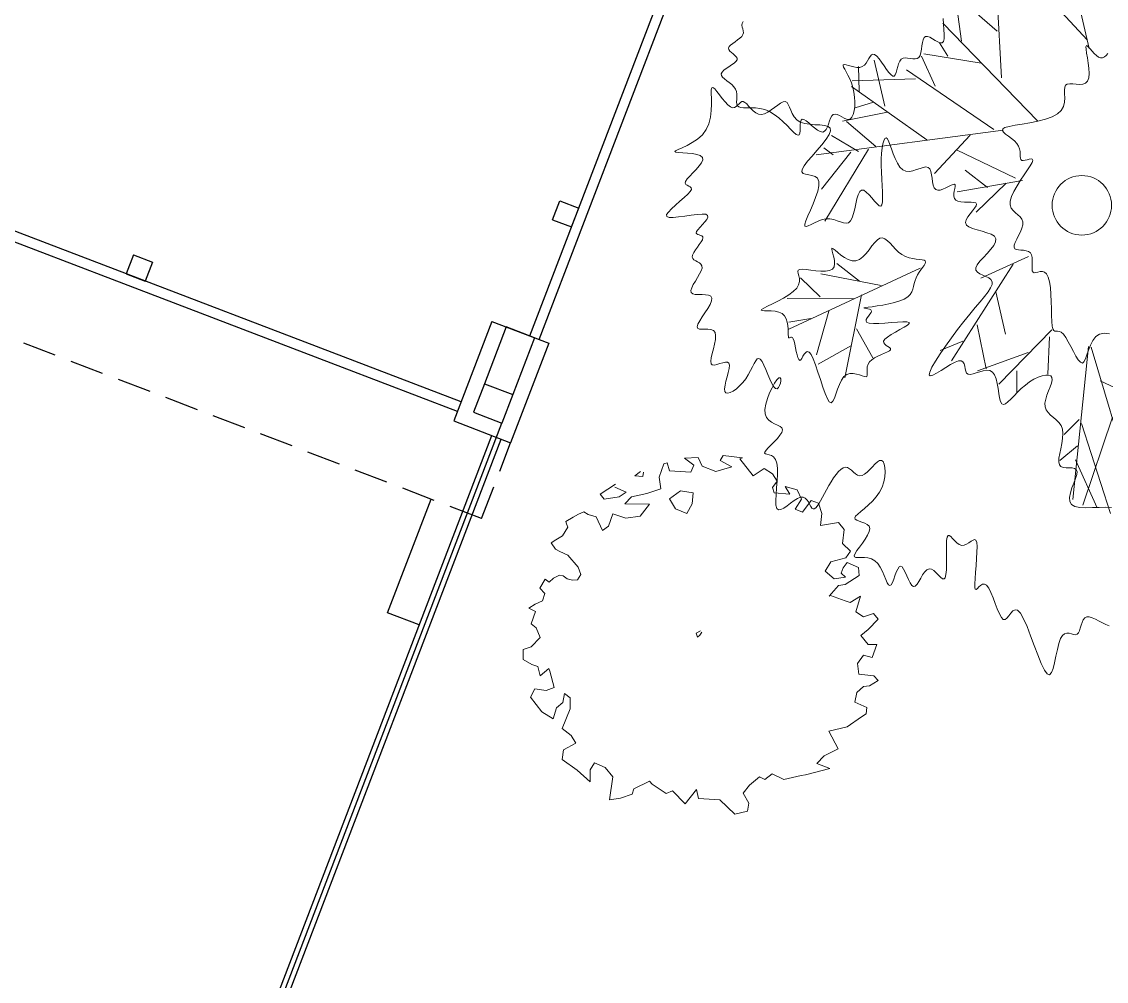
# Model space of a CAD drawing. Extents: x 2080 to 102394, y 2071 to 93424.
# Drawn here: x 77651.4 to 77972.2, y 80693.3 to 80977.1 of the extents above; entities that cross this region are included whole.
import ezdxf

# ---------------------------------------------------------------- set-up
doc = ezdxf.new("R2010")
doc.units = 0
doc.header["$LTSCALE"] = 20
doc.header["$MEASUREMENT"] = 0
doc.linetypes.add('DASHED', pattern=[0.75, 0.5, -0.25])
for name, color, linetype, lineweight in [('casuanut tree', 100, 'Continuous', 5), ('Mango tree', 96, 'Continuous', 5), ('sappotta', 114, 'Continuous', 5)]:
    doc.layers.add(name, color=color, linetype=linetype, lineweight=lineweight)
doc.layers.add('correct', color=230, linetype='Continuous', plot=False)
doc.layers.add('wall', color=13, linetype='Continuous')

# ---------------------------------------------------------------- blocks, each defined once
blk = doc.blocks.new('NEEM')
at = {"layer": 'sappotta', "linetype": 'Continuous'}
for p, q in [((-0.1911, 1.0989), (-0.2131, 1.0923)), ((-0.177, 1.0484), (-0.1911, 1.0989)), ((0.0031, 1.1323), (-0.083, 1.1274)), ((-0.083, 1.1274), (-0.0227, 1.0834)), ((0.0298, 1.0769), (0.0031, 1.1323)), ((0.1622, 1.1437), (0.1418, 1.1119)), ((0.1418, 1.1119), (0.2162, 1.072)), ((0.2828, 1.1298), (0.1622, 1.1437)), ((0.2671, 1.1233), (0.2828, 1.1298)), ((0.3509, 1.0158), (0.2671, 1.1233)), ((-0.3588, 1.0435), (-0.3956, 1.0158)), ((-0.3455, 1.0109), (-0.34, 1.0386)), ((-0.2131, 1.0923), (-0.2421, 1.0068)), ((-0.0431, 1.0394), (-0.177, 1.0484)), ((-0.0227, 1.0834), (-0.0431, 1.0394)), ((0.1144, 1.0427), (0.0298, 1.0769)), ((0.2162, 1.072), (0.1144, 1.0427)), ((0.4207, 1.063), (0.3509, 1.0158)), ((0.4731, 1.0296), (0.4207, 1.063)), ((0.5006, 0.9816), (0.4731, 1.0296)), ((-0.517, 0.9628), (-0.6142, 0.9009)), ((-0.3956, 1.0158), (-0.3455, 1.0109)), ((-0.2421, 1.0068), (-0.2303, 0.9351)), ((0.4716, 0.9417), (0.5006, 0.9816)), ((-0.6142, 0.9009), (-0.5891, 0.87)), ((-0.5209, 0.9449), (-0.5209, 0.9449)), ((-0.4489, 0.9131), (-0.5209, 0.9449)), ((-0.4935, 0.8838), (-0.4489, 0.9131)), ((-0.3196, 0.9058), (-0.4152, 0.8838)), ((-0.2303, 0.9351), (-0.3196, 0.9058)), ((-0.1081, 0.9221), (-0.177, 0.8716)), ((-0.0274, 0.9083), (-0.1081, 0.9221)), ((-0.0345, 0.839), (-0.0274, 0.9083)), ((0.4825, 0.9083), (0.4716, 0.9417)), ((0.5813, 0.9001), (0.4825, 0.9083)), ((0.5515, 0.9498), (0.5813, 0.9001)), ((0.6267, 0.9278), (0.5515, 0.9498)), ((0.6541, 0.87), (0.6267, 0.9278)), ((-0.5891, 0.87), (-0.4935, 0.8838)), ((-0.4152, 0.8838), (-0.459, 0.839)), ((-0.459, 0.839), (-0.3032, 0.8374)), ((-0.3032, 0.8374), (-0.3611, 0.7616)), ((-0.177, 0.8716), (-0.1394, 0.8089)), ((-0.0674, 0.7796), (-0.0345, 0.839)), ((0.6157, 0.8064), (0.6541, 0.87)), ((0.7152, 0.8602), (0.6604, 0.7877)), ((0.7622, 0.8439), (0.7152, 0.8602)), ((0.7826, 0.7787), (0.7622, 0.8439)), ((-0.7826, 0.7567), (-0.8304, 0.7291)), ((-0.7489, 0.7739), (-0.7826, 0.7567)), ((-0.7168, 0.7893), (-0.7489, 0.7739)), ((-0.6886, 0.7722), (-0.7168, 0.7893)), ((-0.6384, 0.7576), (-0.6886, 0.7722)), ((-0.5985, 0.672), (-0.6384, 0.7576)), ((-0.5335, 0.7763), (-0.5617, 0.6989)), ((-0.452, 0.7502), (-0.5335, 0.7763)), ((-0.3611, 0.7616), (-0.452, 0.7502)), ((-0.1394, 0.8089), (-0.0674, 0.7796)), ((0.6604, 0.7877), (0.6157, 0.8064)), ((0.7755, 0.7038), (0.7826, 0.7787)), ((-0.8178, 0.6924), (-0.8499, 0.6378)), ((-0.8304, 0.7291), (-0.8264, 0.7144)), ((-0.8264, 0.7144), (-0.8178, 0.6924)), ((-0.5617, 0.6989), (-0.5985, 0.672)), ((0.8883, 0.7225), (0.7755, 0.7038)), ((0.9236, 0.6785), (0.8883, 0.7225)), ((-0.8499, 0.6378), (-0.8922, 0.6126)), ((0.9126, 0.5906), (0.9236, 0.6785)), ((-0.8922, 0.6126), (-0.9228, 0.5938)), ((-0.9228, 0.5938), (-0.8946, 0.5547)), ((-0.8946, 0.5547), (-0.868, 0.5401)), ((0.9643, 0.5409), (0.9126, 0.5906)), ((-0.868, 0.5401), (-0.8178, 0.5173)), ((-0.8178, 0.5173), (-0.752, 0.4399)), ((0.8398, 0.4749), (0.9338, 0.5002)), ((0.9338, 0.5002), (0.9643, 0.5409)), ((-0.752, 0.4399), (-0.7348, 0.3943)), ((0.8037, 0.4146), (0.8398, 0.4749)), ((0.8601, 0.3666), (0.8037, 0.4146)), ((0.9165, 0.4374), (0.904, 0.404)), ((0.9424, 0.4708), (0.9165, 0.4374)), ((1.0137, 0.4391), (0.9424, 0.4708)), ((1.0176, 0.3886), (1.0137, 0.4391)), ((-0.9604, 0.3657), (-0.9941, 0.3095)), ((-0.9345, 0.3454), (-0.9604, 0.3657)), ((-0.9079, 0.3723), (-0.9345, 0.3454)), ((-0.8695, 0.3894), (-0.9079, 0.3723)), ((-0.846, 0.3861), (-0.8695, 0.3894)), ((-0.821, 0.3674), (-0.846, 0.3861)), ((-0.7881, 0.3592), (-0.821, 0.3674)), ((-0.7567, 0.3609), (-0.7881, 0.3592)), ((-0.7348, 0.3943), (-0.7567, 0.3609)), ((0.933, 0.378), (0.8601, 0.3666)), ((0.904, 0.404), (0.933, 0.378)), ((0.9298, 0.3315), (1.0176, 0.3886)), ((-0.9941, 0.3095), (-0.9612, 0.2745)), ((-0.9612, 0.2745), (-0.9776, 0.2289)), ((0.8288, 0.259), (0.8875, 0.3258)), ((0.8875, 0.3258), (0.9298, 0.3315)), ((-1.0231, 0.2077), (-1.0622, 0.1825)), ((-0.9776, 0.2289), (-1.0231, 0.2077)), ((0.8382, 0.2623), (0.8288, 0.259)), ((0.9306, 0.2281), (0.8382, 0.2623)), ((0.962, 0.2175), (0.9306, 0.2281)), ((1.0254, 0.259), (0.962, 0.2175)), ((0.9964, 0.1597), (1.0254, 0.259)), ((-1.0622, 0.1825), (-1.0199, 0.1621)), ((-1.0199, 0.1621), (-1.0489, 0.0839)), ((1.0458, 0.1287), (0.9964, 0.1597)), ((1.1092, 0.1491), (1.0458, 0.1287)), ((1.1374, 0.114), (1.1092, 0.1491)), ((-1.0489, 0.0839), (-1.0168, 0.0595)), ((1.074, 0.0489), (1.1374, 0.114)), ((-1.0168, 0.0595), (-0.991, -0.0024)), ((0.0196, 0.0407), (-0.0094, 0.0244)), ((-0.0094, 0.0244), (0, 0)), ((0, 0), (0.0141, 0.0114)), ((0.0141, 0.0114), (0.0274, 0.031)), ((1.0286, 0.0106), (1.074, 0.0489)), ((1.074, -0.0472), (1.0286, 0.0106)), ((-1.0481, -0.0619), (-1.0975, -0.0774)), ((-0.991, -0.0024), (-1.0481, -0.0619)), ((1.1288, -0.0472), (1.074, -0.0472)), ((1.0998, -0.1287), (1.1288, -0.0472)), ((-1.0975, -0.0774), (-1.0983, -0.1401)), ((1.0074, -0.1662), (1.0458, -0.114)), ((1.0458, -0.114), (1.0998, -0.1287)), ((-1.0983, -0.1401), (-1.0442, -0.1727)), ((-1.0442, -0.1727), (-1.0066, -0.1849)), ((-1.0066, -0.1849), (-0.9917, -0.2436)), ((-0.9917, -0.2436), (-0.9369, -0.1979)), ((-0.9369, -0.1979), (-0.9298, -0.2134)), ((1.016, -0.2338), (1.0074, -0.1662)), ((-0.9298, -0.2134), (-0.9024, -0.3177)), ((1.11, -0.2427), (1.016, -0.2338)), ((1.0834, -0.3063), (1.1367, -0.2729)), ((1.1367, -0.2729), (1.11, -0.2427)), ((-1.0246, -0.325), (-1.0521, -0.378)), ((-0.9526, -0.3364), (-1.0246, -0.325)), ((-0.9024, -0.3177), (-0.9526, -0.3364)), ((1.0043, -0.3495), (1.045, -0.3112)), ((1.045, -0.3112), (1.0834, -0.3063)), ((-1.0521, -0.378), (-0.9816, -0.4708)), ((-0.8484, -0.4114), (-0.8374, -0.3552)), ((-0.8374, -0.3552), (-0.8029, -0.3828)), ((-0.8029, -0.3828), (-0.8029, -0.4521)), ((0.9917, -0.4105), (1.0043, -0.3495)), ((-0.9816, -0.4708), (-0.9103, -0.5156)), ((-0.9103, -0.5156), (-0.8883, -0.4456)), ((-0.8883, -0.4456), (-0.8484, -0.4114)), ((-0.8029, -0.4521), (-0.8531, -0.5759)), ((1.0662, -0.4431), (0.9917, -0.4105)), ((1.0615, -0.4839), (1.0662, -0.4431)), ((0.9432, -0.5653), (1.0317, -0.5026)), ((1.0317, -0.5026), (1.0615, -0.4839)), ((-0.8531, -0.5759), (-0.7967, -0.6191)), ((0.8264, -0.5914), (0.9432, -0.5653)), ((0.8868, -0.7038), (0.8264, -0.5914)), ((-0.7661, -0.668), (-0.8445, -0.7103)), ((-0.7967, -0.6191), (-0.7661, -0.668)), ((-0.8445, -0.7103), (-0.8523, -0.7698)), ((0.7512, -0.7967), (0.7975, -0.747)), ((0.7975, -0.747), (0.8868, -0.7038)), ((-0.8523, -0.7698), (-0.7575, -0.8382)), ((-0.676, -0.8358), (-0.6486, -0.791)), ((-0.6486, -0.791), (-0.582, -0.8203)), ((0.8343, -0.8276), (0.7512, -0.7967)), ((-0.7575, -0.8382), (-0.6753, -0.9123)), ((-0.6753, -0.9123), (-0.676, -0.8358)), ((-0.582, -0.8203), (-0.5343, -0.8806)), ((-0.5343, -0.8806), (-0.5538, -1.0247)), ((0.3267, -0.9319), (0.3909, -0.8789)), ((0.3909, -0.8789), (0.423, -0.8968)), ((0.423, -0.8968), (0.47, -0.8602)), ((0.47, -0.8602), (0.5429, -0.896)), ((0.5429, -0.896), (0.6518, -0.8708)), ((0.6518, -0.8708), (0.68, -0.8667)), ((0.68, -0.8667), (0.8343, -0.8276)), ((-0.4128, -0.9881), (-0.4011, -0.9547)), ((-0.4011, -0.9547), (-0.3016, -0.9074)), ((-0.3016, -0.9074), (-0.2859, -0.9262)), ((-0.2859, -0.9262), (-0.1966, -0.9856)), ((0.2867, -0.9824), (0.3267, -0.9319)), ((-0.5538, -1.0247), (-0.4857, -1.015)), ((-0.4857, -1.015), (-0.4128, -0.9881)), ((-0.1966, -0.9856), (-0.1575, -0.9685)), ((-0.1575, -0.9685), (-0.0783, -1.0492)), ((-0.0783, -1.0492), (-0.0063, -0.9604)), ((-0.0063, -0.9604), (0.0063, -1.0174)), ((0.0063, -1.0174), (0.1394, -1.0255)), ((0.3235, -1.0459), (0.2867, -0.9824)), ((0.1394, -1.0255), (0.2358, -1.1152)), ((0.3141, -1.0964), (0.3235, -1.0459)), ((0.2358, -1.1152), (0.3141, -1.0964))]:
    blk.add_line(p, q, dxfattribs=at)
blk = doc.blocks.new('tr')
at = {"layer": 'casuanut tree'}
for p, q in [((-0.1186, 0.3345), (-0.0824, 0.54)), ((0.0987, 0.3768), (-0.0009, 0.552)), ((-0.1915, 0.4409), (-0.1837, 0.5213)), ((-0.1033, 0.4448), (-0.1641, 0.5272)), ((-0.0583, 0.2167), (-0.2243, 0.4916)), ((0.0987, 0.3557), (0.0987, 0.4795)), ((-0.4537, 0.3798), (-0.4417, 0.4372)), ((-0.4024, 0.3315), (-0.4024, 0.4433)), ((-0.2307, 0.4134), (-0.2425, 0.4487)), ((-0.2758, 0.3506), (-0.2915, 0.4272)), ((-0.1579, 0.3798), (-0.2847, 0.4312)), ((-0.3239, 0.2318), (-0.4688, 0.3949)), ((-0.317, 0.3781), (-0.4641, 0.4075)), ((-0.1639, 0.2197), (-0.333, 0.404)), ((-0.4266, 0.3466), (-0.4719, 0.3436)), ((-0.3994, 0.3164), (-0.5081, 0.3194)), ((-0.4447, 0.2439), (-0.499, 0.3164)), ((-0.487, 0.2409), (-0.5413, 0.2922)), ((-0.5473, 0.2469), (-0.5654, 0.2681)), ((-0.4628, 0.2409), (-0.6017, 0.0989)), ((-0.5051, 0.2439), (-0.5926, 0.1744)), ((-0.1428, 0.2137), (-0.5866, 0.256)), ((-0.2213, 0.2197), (-0.3239, 0.1502)), ((-0.1398, 0.0959), (-0.2605, 0.1925)), ((-0.2092, 0.0898), (-0.2515, 0.1412)), ((-0.1247, 0.0868), (-0.2817, 0.0959)), ((-0.1639, 0.0898), (-0.2485, 0.0385)), ((-0.6532, -0.073), (-0.6884, -0.0189)), ((-0.5062, -0.0793), (-0.6394, -0.0202)), ((-0.5539, -0.0579), (-0.5967, -0.0051)), ((-0.4069, -0.0604), (-0.7425, -0.1308)), ((-0.5766, -0.0956), (-0.7299, -0.0592)), ((-0.5565, -0.0906), (-0.6394, -0.2729)), ((-0.1911, -0.1005), (-0.3843, -0.2908)), ((-0.1519, -0.0915), (-0.2726, -0.1156)), ((-0.6859, -0.1183), (-0.7387, -0.1145)), ((-0.6407, -0.1107), (-0.6922, -0.205)), ((-0.5866, -0.166), (-0.564, -0.2415)), ((-0.2454, -0.1549), (-0.2454, -0.2576)), ((-0.608, -0.2025), (-0.6935, -0.2276)), ((-0.3058, -0.2214), (-0.3088, -0.3271)), ((-0.3481, -0.2516), (-0.4054, -0.2606)), ((-0.1368, -0.2727), (-0.2877, -0.3694)), ((-0.1458, -0.2878), (-0.17, -0.3724)), ((-0.2032, -0.312), (-0.33, -0.3271)), ((-0.0613, -0.3301), (-0.179, -0.6745)), ((-0.0552, -0.3331), (-0.0341, -0.6775)), ((-0.2394, -0.3482), (-0.2515, -0.3996)), ((-0.0526, -0.416), (0.0645, -0.5084)), ((-0.1217, -0.4933), (-0.1639, -0.5204)), ((-0.0436, -0.5061), (-0.1585, -0.6932)), ((-0.1179, -0.5039), (-0.0999, -0.727)), ((-0.1398, -0.5537), (-0.1881, -0.5778)), ((-0.1517, -0.585), (-0.1269, -0.7067))]:
    blk.add_line(p, q, dxfattribs=at)
for points in [[(-0.6841, 0.6019), (-0.6872, 0.5983), (-0.6885, 0.5942), (-0.6887, 0.5898), (-0.6885, 0.5852), (-0.6884, 0.5806), (-0.6891, 0.5762), (-0.6911, 0.5722), (-0.695, 0.5686), (-0.7003, 0.5655), (-0.7065, 0.5626), (-0.7131, 0.5599), (-0.7194, 0.5573), (-0.725, 0.5546), (-0.7293, 0.5517), (-0.7317, 0.5485), (-0.7318, 0.5449), (-0.7302, 0.541), (-0.7274, 0.5369), (-0.7241, 0.5327), (-0.7208, 0.5285), (-0.7184, 0.5244), (-0.7173, 0.5205), (-0.7182, 0.5169), (-0.7215, 0.5138), (-0.7268, 0.5109), (-0.7333, 0.5082), (-0.7405, 0.5055), (-0.7477, 0.5028), (-0.7541, 0.5), (-0.7591, 0.4968), (-0.7621, 0.4933), (-0.7625, 0.4892), (-0.7607, 0.4847), (-0.7574, 0.4797), (-0.7531, 0.4744), (-0.7483, 0.4688), (-0.7437, 0.4629), (-0.7398, 0.4567), (-0.7373, 0.4505), (-0.7365, 0.4441), (-0.737, 0.4377), (-0.7384, 0.4316), (-0.7401, 0.4257), (-0.7416, 0.4202), (-0.7424, 0.4153), (-0.7419, 0.4111), (-0.7395, 0.4076), (-0.7351, 0.4051), (-0.7287, 0.4031), (-0.7207, 0.4013), (-0.7115, 0.3992), (-0.7016, 0.3965), (-0.6913, 0.3927), (-0.6809, 0.3876), (-0.6709, 0.3806), (-0.6615, 0.3716), (-0.6529, 0.3611), (-0.6451, 0.35), (-0.6381, 0.3389), (-0.6318, 0.3287), (-0.6264, 0.3201), (-0.6217, 0.3138), (-0.6179, 0.3107), (-0.615, 0.3113), (-0.6126, 0.3148), (-0.6107, 0.3203), (-0.6089, 0.3269), (-0.6072, 0.3337), (-0.6053, 0.3397), (-0.6029, 0.344), (-0.5999, 0.3457), (-0.5962, 0.344), (-0.5917, 0.3396), (-0.5867, 0.3334), (-0.5814, 0.3262), (-0.5758, 0.3189), (-0.5702, 0.3124), (-0.5646, 0.3075), (-0.5594, 0.3051), (-0.5545, 0.3058), (-0.55, 0.3091), (-0.5457, 0.3143), (-0.5417, 0.3205), (-0.5377, 0.3269), (-0.5337, 0.3328), (-0.5297, 0.3375), (-0.5256, 0.34), (-0.5213, 0.34), (-0.5168, 0.3378), (-0.5122, 0.3343), (-0.5075, 0.33), (-0.5027, 0.3258), (-0.4979, 0.3224), (-0.4932, 0.3205), (-0.4885, 0.3209), (-0.4839, 0.324), (-0.4796, 0.3296), (-0.4756, 0.3373), (-0.4721, 0.3467), (-0.4693, 0.3572), (-0.4672, 0.3686), (-0.4661, 0.3803), (-0.4659, 0.3919), (-0.4669, 0.403), (-0.4686, 0.4134), (-0.4708, 0.4228), (-0.4731, 0.4312), (-0.4751, 0.4382), (-0.4765, 0.4437), (-0.477, 0.4475), (-0.4761, 0.4493), (-0.4736, 0.4492), (-0.4697, 0.4475), (-0.4647, 0.4448), (-0.4589, 0.4416), (-0.4526, 0.4384), (-0.446, 0.4359), (-0.4395, 0.4344), (-0.4333, 0.4347), (-0.4277, 0.4369), (-0.4226, 0.4407), (-0.418, 0.4453), (-0.4137, 0.45), (-0.4097, 0.4542), (-0.4059, 0.457), (-0.4021, 0.4579), (-0.3984, 0.4561), (-0.3945, 0.4512), (-0.3906, 0.4438), (-0.3867, 0.4347), (-0.3828, 0.425), (-0.3789, 0.4154), (-0.3751, 0.4068), (-0.3715, 0.4002), (-0.368, 0.3964), (-0.3647, 0.396), (-0.3615, 0.3985), (-0.3584, 0.4032), (-0.3552, 0.4092), (-0.3518, 0.4158), (-0.3482, 0.4222), (-0.3442, 0.4276), (-0.3398, 0.4313), (-0.3349, 0.4327), (-0.3297, 0.4322), (-0.3242, 0.4304), (-0.3186, 0.4281), (-0.313, 0.4258), (-0.3077, 0.4242), (-0.3027, 0.4239), (-0.2982, 0.4257), (-0.2942, 0.4298), (-0.2908, 0.4359), (-0.2876, 0.4431), (-0.2847, 0.4507), (-0.2817, 0.4581), (-0.2785, 0.4643), (-0.2751, 0.4688), (-0.2712, 0.4707), (-0.2666, 0.4697), (-0.2617, 0.4663), (-0.2565, 0.4615), (-0.2512, 0.4562), (-0.246, 0.4515), (-0.2411, 0.4481), (-0.2366, 0.4471), (-0.2329, 0.4493), (-0.2299, 0.4555), (-0.2275, 0.4649), (-0.2255, 0.4765), (-0.2236, 0.4893), (-0.2216, 0.5024)], [(-0.0938, -0.7136), (-0.1072, -0.7099), (-0.1223, -0.7068), (-0.138, -0.7038), (-0.1532, -0.7006), (-0.1667, -0.6967), (-0.1775, -0.6917), (-0.1845, -0.6854), (-0.1868, -0.6774), (-0.1852, -0.6681), (-0.1809, -0.658), (-0.1747, -0.6475), (-0.1679, -0.6372), (-0.1615, -0.6275), (-0.1565, -0.619), (-0.1541, -0.6121), (-0.1549, -0.6072), (-0.1584, -0.6038), (-0.1639, -0.6015), (-0.1705, -0.5997), (-0.1774, -0.598), (-0.1837, -0.5957), (-0.1885, -0.5923), (-0.1912, -0.5874), (-0.1911, -0.5804), (-0.1886, -0.5718), (-0.1845, -0.5619), (-0.1795, -0.5512), (-0.1744, -0.5399), (-0.1698, -0.5286), (-0.1666, -0.5176), (-0.1653, -0.5073), (-0.1666, -0.4982), (-0.1699, -0.4899), (-0.1745, -0.4824), (-0.1798, -0.4752), (-0.185, -0.4683), (-0.1895, -0.4614), (-0.1926, -0.4542), (-0.1935, -0.4465), (-0.1917, -0.4381), (-0.1879, -0.4293), (-0.1827, -0.4203), (-0.1769, -0.4114), (-0.1711, -0.4029), (-0.1662, -0.395), (-0.1629, -0.388), (-0.1619, -0.3823), (-0.1638, -0.3779), (-0.1683, -0.375), (-0.1751, -0.3735), (-0.1836, -0.3734), (-0.1935, -0.3746), (-0.2044, -0.377), (-0.2157, -0.3807), (-0.2272, -0.3856), (-0.2384, -0.3916), (-0.2491, -0.3982), (-0.2591, -0.4047), (-0.2682, -0.4106), (-0.2762, -0.4153), (-0.2828, -0.4181), (-0.288, -0.4186), (-0.2914, -0.4161), (-0.2931, -0.4102), (-0.2934, -0.4015), (-0.2928, -0.391), (-0.292, -0.3793), (-0.2913, -0.3674), (-0.2914, -0.356), (-0.2928, -0.3461), (-0.2959, -0.3383), (-0.3012, -0.3334), (-0.3082, -0.3309), (-0.3164, -0.3302), (-0.3251, -0.3306), (-0.3337, -0.3314), (-0.3417, -0.3321), (-0.3484, -0.332), (-0.3533, -0.3304), (-0.3561, -0.3269), (-0.3571, -0.3219), (-0.3571, -0.3161), (-0.3569, -0.3099), (-0.3571, -0.304), (-0.3586, -0.2991), (-0.362, -0.2956), (-0.368, -0.2944), (-0.3771, -0.2956), (-0.3885, -0.2988), (-0.4011, -0.303), (-0.4137, -0.3075), (-0.4254, -0.3114), (-0.435, -0.3139), (-0.4413, -0.3141), (-0.4434, -0.3113), (-0.4404, -0.3048), (-0.4329, -0.2951), (-0.4215, -0.2828), (-0.4071, -0.2686), (-0.3905, -0.2532), (-0.3725, -0.2373), (-0.3538, -0.2215), (-0.3353, -0.2065), (-0.3177, -0.1928), (-0.3014, -0.1806), (-0.2866, -0.1696), (-0.2738, -0.1597), (-0.2633, -0.1509), (-0.2554, -0.1431), (-0.2504, -0.1361), (-0.2486, -0.1299), (-0.2503, -0.1242), (-0.2545, -0.1191), (-0.2603, -0.1142), (-0.2668, -0.1096), (-0.2729, -0.1049), (-0.2776, -0.1001), (-0.28, -0.0949), (-0.279, -0.0893), (-0.2741, -0.0831), (-0.266, -0.0764), (-0.256, -0.0693), (-0.2451, -0.062), (-0.2346, -0.0545), (-0.2257, -0.0471), (-0.2194, -0.0399), (-0.2171, -0.033), (-0.2194, -0.0264), (-0.2257, -0.0202), (-0.2346, -0.0142), (-0.245, -0.0084), (-0.2557, -0.0028), (-0.2656, 0.0029), (-0.2734, 0.0086), (-0.2779, 0.0144), (-0.2784, 0.0204), (-0.2755, 0.0265), (-0.2701, 0.0325), (-0.2634, 0.0383), (-0.2563, 0.0438), (-0.2499, 0.0489), (-0.2451, 0.0534), (-0.243, 0.0572), (-0.2443, 0.0602), (-0.2485, 0.0626), (-0.2547, 0.0646), (-0.2623, 0.0665), (-0.2703, 0.0685), (-0.278, 0.0708), (-0.2845, 0.0737), (-0.2892, 0.0775), (-0.2913, 0.0822), (-0.2913, 0.0876), (-0.2899, 0.0933), (-0.2876, 0.099), (-0.2852, 0.1044), (-0.2833, 0.109), (-0.2825, 0.1126), (-0.2835, 0.1147), (-0.2868, 0.1151), (-0.2919, 0.1143), (-0.2982, 0.1128), (-0.3054, 0.111), (-0.3126, 0.1096), (-0.3195, 0.109), (-0.3254, 0.1097), (-0.3297, 0.1124), (-0.3321, 0.1173), (-0.333, 0.124), (-0.3328, 0.132), (-0.3321, 0.1404), (-0.3315, 0.1489), (-0.3314, 0.1566), (-0.3325, 0.1631), (-0.3353, 0.1676), (-0.3402, 0.1699), (-0.3467, 0.1703), (-0.3545, 0.1696), (-0.3631, 0.1686), (-0.3719, 0.168), (-0.3805, 0.1684), (-0.3883, 0.1707), (-0.395, 0.1755), (-0.4001, 0.1833), (-0.4039, 0.1936), (-0.4065, 0.2053), (-0.4084, 0.2176), (-0.4098, 0.2297), (-0.411, 0.2406), (-0.4124, 0.2495), (-0.4141, 0.2555), (-0.4166, 0.2579), (-0.4197, 0.2568), (-0.4232, 0.2526), (-0.427, 0.2457), (-0.4309, 0.2363), (-0.4349, 0.2248), (-0.4387, 0.2116), (-0.4423, 0.1969), (-0.4455, 0.1813), (-0.4483, 0.1654), (-0.451, 0.1498), (-0.4536, 0.1354), (-0.4561, 0.1228), (-0.4588, 0.1128), (-0.4616, 0.1061), (-0.4648, 0.1034), (-0.4684, 0.1052), (-0.4723, 0.1105), (-0.4766, 0.1182), (-0.4811, 0.1271), (-0.4859, 0.1359), (-0.4908, 0.1436), (-0.4958, 0.149), (-0.5008, 0.1507), (-0.5059, 0.1481), (-0.511, 0.1418), (-0.5161, 0.1328), (-0.5213, 0.1223), (-0.5265, 0.1112), (-0.5317, 0.1007), (-0.5371, 0.0917), (-0.5425, 0.0854), (-0.5481, 0.0824), (-0.5538, 0.0825), (-0.5599, 0.0847), (-0.5663, 0.0885), (-0.5732, 0.0929), (-0.5807, 0.0974), (-0.5888, 0.1011), (-0.5977, 0.1034), (-0.6073, 0.1037), (-0.6172, 0.1024), (-0.6267, 0.1004), (-0.6354, 0.0982), (-0.6426, 0.0966), (-0.6477, 0.0963), (-0.6502, 0.0979), (-0.6495, 0.1023), (-0.6452, 0.1098), (-0.6382, 0.1199), (-0.6293, 0.1318), (-0.6198, 0.1449), (-0.6105, 0.1584), (-0.6024, 0.1715), (-0.5967, 0.1835), (-0.5943, 0.1935), (-0.5958, 0.2012), (-0.6005, 0.2068), (-0.6071, 0.2109), (-0.6144, 0.2141), (-0.6213, 0.217), (-0.6264, 0.2202), (-0.6287, 0.2242), (-0.627, 0.2296), (-0.6203, 0.2369), (-0.6098, 0.2457), (-0.5967, 0.2555), (-0.5823, 0.2659), (-0.5682, 0.2765), (-0.5555, 0.2866), (-0.5458, 0.296), (-0.5403, 0.304), (-0.5399, 0.3103), (-0.5441, 0.3153), (-0.5518, 0.3193), (-0.5619, 0.3228), (-0.5734, 0.3262), (-0.5852, 0.33), (-0.5963, 0.3344), (-0.6056, 0.34), (-0.6123, 0.3471), (-0.6167, 0.3552), (-0.6195, 0.3637), (-0.6212, 0.3723), (-0.6224, 0.3803), (-0.6238, 0.3871), (-0.6258, 0.3923), (-0.6292, 0.3952), (-0.6343, 0.3957), (-0.6409, 0.394), (-0.6487, 0.391), (-0.6572, 0.3872), (-0.6661, 0.3834), (-0.675, 0.3802), (-0.6834, 0.3783), (-0.6911, 0.3783), (-0.6978, 0.3808), (-0.7034, 0.3853), (-0.7082, 0.3911), (-0.7124, 0.3976), (-0.7161, 0.4042), (-0.7195, 0.4102), (-0.7227, 0.4149), (-0.726, 0.4178), (-0.7295, 0.4183), (-0.7332, 0.4171), (-0.7371, 0.4147), (-0.7411, 0.412), (-0.7453, 0.4097), (-0.7496, 0.4084), (-0.7541, 0.409), (-0.7587, 0.4121), (-0.7634, 0.4183), (-0.7681, 0.4266), (-0.7727, 0.4362), (-0.7771, 0.446), (-0.7813, 0.4549), (-0.7851, 0.4619), (-0.7885, 0.466), (-0.7913, 0.4662), (-0.7936, 0.4618), (-0.7957, 0.4534), (-0.7979, 0.4419), (-0.8008, 0.4283), (-0.8046, 0.4137), (-0.8099, 0.3989), (-0.8169, 0.3849), (-0.8262, 0.3727), (-0.838, 0.363), (-0.8513, 0.3557), (-0.8653, 0.3503), (-0.879, 0.3465), (-0.8914, 0.3439), (-0.9015, 0.342), (-0.9082, 0.3405), (-0.9107, 0.3389), (-0.9083, 0.337), (-0.9018, 0.3347), (-0.8926, 0.3319), (-0.882, 0.3286), (-0.8711, 0.3249), (-0.8613, 0.3207), (-0.8538, 0.316), (-0.8499, 0.3107), (-0.8505, 0.305), (-0.8548, 0.2989), (-0.8619, 0.2927), (-0.8707, 0.2864), (-0.8802, 0.2802), (-0.8892, 0.2744), (-0.8967, 0.2692), (-0.9017, 0.2645), (-0.9034, 0.2607), (-0.9025, 0.2575), (-0.9, 0.2547), (-0.8968, 0.252), (-0.8938, 0.2493), (-0.892, 0.2463), (-0.8925, 0.2428), (-0.8961, 0.2386), (-0.9034, 0.2335), (-0.9136, 0.2278), (-0.9253, 0.2216), (-0.9374, 0.2152), (-0.9486, 0.209), (-0.9575, 0.2031), (-0.9629, 0.1979), (-0.9636, 0.1935), (-0.9587, 0.1903), (-0.9492, 0.1879), (-0.9364, 0.1862), (-0.9218, 0.1848), (-0.9067, 0.1836), (-0.8925, 0.1821), (-0.8806, 0.1803), (-0.8724, 0.1778), (-0.8689, 0.1744), (-0.8694, 0.1702), (-0.873, 0.1656), (-0.8787, 0.1607), (-0.8856, 0.1558), (-0.8925, 0.151), (-0.8986, 0.1466), (-0.9028, 0.1428), (-0.9045, 0.1398), (-0.9039, 0.1375), (-0.9018, 0.1355), (-0.8989, 0.1338), (-0.8957, 0.1321), (-0.893, 0.1302), (-0.8914, 0.1278), (-0.8916, 0.1248), (-0.8939, 0.121), (-0.8981, 0.1166), (-0.9035, 0.1117), (-0.9094, 0.1065), (-0.9153, 0.1012), (-0.9205, 0.096), (-0.9244, 0.091), (-0.9265, 0.0865), (-0.9261, 0.0826), (-0.924, 0.079), (-0.9206, 0.0758), (-0.9167, 0.0725), (-0.913, 0.0692), (-0.9101, 0.0654), (-0.9088, 0.0611), (-0.9096, 0.0561), (-0.913, 0.0501), (-0.9184, 0.0436), (-0.925, 0.0366), (-0.9321, 0.0294), (-0.9387, 0.0225), (-0.9441, 0.016), (-0.9474, 0.0102), (-0.9478, 0.0054), (-0.9449, 0.0017), (-0.9392, -0.001), (-0.9318, -0.0032), (-0.9236, -0.0052), (-0.9157, -0.0073), (-0.9089, -0.01), (-0.9043, -0.0135), (-0.9028, -0.0183), (-0.9051, -0.0245), (-0.9106, -0.0319), (-0.9181, -0.04), (-0.9267, -0.0484), (-0.9355, -0.0568), (-0.9433, -0.0646), (-0.9493, -0.0714), (-0.9524, -0.0769), (-0.9518, -0.0807), (-0.9483, -0.0833), (-0.9426, -0.085), (-0.9357, -0.0865), (-0.9286, -0.0881), (-0.922, -0.0905), (-0.9168, -0.0941), (-0.9141, -0.0994), (-0.9143, -0.1068), (-0.917, -0.1157), (-0.9214, -0.1257), (-0.9266, -0.1361), (-0.9319, -0.1462), (-0.9364, -0.1555), (-0.9394, -0.1634), (-0.94, -0.1693), (-0.9377, -0.1727), (-0.933, -0.1742), (-0.9267, -0.1743), (-0.9196, -0.1737), (-0.9124, -0.173), (-0.9059, -0.1729), (-0.901, -0.1741), (-0.8983, -0.1772), (-0.8984, -0.1826), (-0.9009, -0.1899), (-0.905, -0.1985), (-0.9098, -0.2079), (-0.9148, -0.2174), (-0.9192, -0.2263), (-0.9222, -0.2342), (-0.9231, -0.2403), (-0.9213, -0.2442), (-0.9171, -0.246), (-0.9111, -0.2459), (-0.9035, -0.244), (-0.895, -0.2404), (-0.8859, -0.2355), (-0.8767, -0.2294), (-0.8679, -0.2223), (-0.8599, -0.2143), (-0.8527, -0.2061), (-0.8462, -0.1983), (-0.8405, -0.1914), (-0.8354, -0.186), (-0.831, -0.1828), (-0.8272, -0.1823), (-0.824, -0.1851), (-0.8213, -0.1915), (-0.8189, -0.2008), (-0.8168, -0.212), (-0.8148, -0.2241), (-0.8128, -0.236), (-0.8105, -0.2467), (-0.8079, -0.2552), (-0.8049, -0.2606), (-0.8012, -0.262), (-0.7974, -0.2602), (-0.7937, -0.2562), (-0.7905, -0.251), (-0.7883, -0.2456), (-0.7874, -0.2409), (-0.7883, -0.2381), (-0.7913, -0.238), (-0.7967, -0.2415), (-0.8039, -0.2481), (-0.812, -0.2571), (-0.8205, -0.2678), (-0.8285, -0.2794), (-0.8352, -0.2914), (-0.84, -0.303), (-0.842, -0.3135), (-0.8408, -0.3224), (-0.8371, -0.3298), (-0.8316, -0.336), (-0.8254, -0.3413), (-0.8193, -0.346), (-0.8141, -0.3505), (-0.8109, -0.3549), (-0.8105, -0.3597), (-0.8134, -0.3651), (-0.8192, -0.3708), (-0.8269, -0.3768), (-0.8357, -0.3827), (-0.8446, -0.3883), (-0.8528, -0.3935), (-0.8593, -0.3979), (-0.8634, -0.4014), (-0.8644, -0.4039), (-0.8627, -0.4057), (-0.8592, -0.4074), (-0.8547, -0.4096), (-0.8498, -0.4127), (-0.8454, -0.4173), (-0.8421, -0.4239), (-0.8409, -0.433), (-0.8421, -0.4449), (-0.8454, -0.459), (-0.8499, -0.4744), (-0.855, -0.49), (-0.8598, -0.5051), (-0.8637, -0.5187), (-0.8659, -0.5299), (-0.8657, -0.5378), (-0.8625, -0.5417), (-0.8568, -0.5423), (-0.8492, -0.5404), (-0.8403, -0.5369), (-0.8308, -0.5327), (-0.8213, -0.5286), (-0.8125, -0.5255), (-0.8049, -0.5243), (-0.799, -0.5255), (-0.7947, -0.5289), (-0.7916, -0.5338), (-0.7894, -0.5395), (-0.7877, -0.5454), (-0.7862, -0.5509), (-0.7845, -0.5553), (-0.7823, -0.5581), (-0.7794, -0.5586), (-0.7757, -0.5572), (-0.7712, -0.5539), (-0.7661, -0.5492), (-0.7605, -0.5432), (-0.7543, -0.5363), (-0.7477, -0.5288), (-0.7407, -0.5209), (-0.7334, -0.5128), (-0.7259, -0.505), (-0.7184, -0.4977), (-0.711, -0.4911), (-0.7038, -0.4857), (-0.6971, -0.4817), (-0.691, -0.4794), (-0.6855, -0.4792), (-0.6808, -0.4811), (-0.6767, -0.4847), (-0.673, -0.4894), (-0.6695, -0.4945), (-0.6658, -0.4995), (-0.6618, -0.5037), (-0.6571, -0.5066), (-0.6517, -0.5073), (-0.6453, -0.5057), (-0.6382, -0.5022), (-0.6307, -0.4975), (-0.6232, -0.4924), (-0.6158, -0.4876), (-0.6091, -0.4839), (-0.6033, -0.482), (-0.5988, -0.4826), (-0.5958, -0.4862), (-0.5944, -0.4926), (-0.5946, -0.501), (-0.5964, -0.511), (-0.5999, -0.522), (-0.605, -0.5333), (-0.6117, -0.5444), (-0.6202, -0.5547), (-0.6302, -0.5637), (-0.6413, -0.5716), (-0.6526, -0.5783), (-0.6637, -0.5841), (-0.6737, -0.5891), (-0.6821, -0.5935), (-0.6881, -0.5974), (-0.6911, -0.6009), (-0.6907, -0.6042), (-0.6875, -0.6074), (-0.6825, -0.6107), (-0.6765, -0.6143), (-0.6705, -0.6182), (-0.6655, -0.6226), (-0.6623, -0.6277), (-0.6619, -0.6336), (-0.6648, -0.6403), (-0.6706, -0.6477), (-0.6782, -0.6554), (-0.6868, -0.6631), (-0.6954, -0.6705), (-0.7032, -0.6773), (-0.7092, -0.6831), (-0.7125, -0.6876), (-0.7125, -0.6907), (-0.7096, -0.6927), (-0.7044, -0.6942), (-0.6976, -0.6955), (-0.6899, -0.6973), (-0.6818, -0.7), (-0.6741, -0.7041), (-0.6675, -0.7102), (-0.6624, -0.7184), (-0.6586, -0.7283), (-0.6559, -0.739), (-0.6538, -0.7496), (-0.6522, -0.7594), (-0.6505, -0.7675), (-0.6486, -0.7732), (-0.6461, -0.7755), (-0.6427, -0.7741), (-0.6386, -0.7695), (-0.634, -0.763), (-0.6291, -0.7554), (-0.6241, -0.7479), (-0.6193, -0.7415), (-0.615, -0.7372), (-0.6112, -0.7361), (-0.6082, -0.7389), (-0.6058, -0.7449), (-0.6038, -0.753), (-0.602, -0.7623), (-0.6002, -0.7717), (-0.598, -0.7801), (-0.5954, -0.7867), (-0.592, -0.7902), (-0.5878, -0.79), (-0.5828, -0.7868), (-0.5772, -0.7815), (-0.5712, -0.7751), (-0.565, -0.7685), (-0.5588, -0.7628), (-0.5527, -0.7588), (-0.547, -0.7575), (-0.5418, -0.7596), (-0.537, -0.7643), (-0.5326, -0.7705), (-0.5286, -0.7772), (-0.5248, -0.7833), (-0.5212, -0.7876), (-0.5177, -0.7891), (-0.5144, -0.7868), (-0.511, -0.7799), (-0.5076, -0.7692), (-0.5043, -0.756), (-0.501, -0.7414), (-0.4977, -0.7268), (-0.4946, -0.7133), (-0.4915, -0.7021), (-0.4885, -0.6944), (-0.4855, -0.6911), (-0.4826, -0.6917), (-0.4796, -0.695), (-0.4764, -0.7003), (-0.4728, -0.7066), (-0.4688, -0.7128), (-0.4643, -0.7181), (-0.4592, -0.7214), (-0.4534, -0.7223), (-0.4472, -0.7211), (-0.4411, -0.7189), (-0.4353, -0.7165), (-0.4302, -0.7148), (-0.4263, -0.7146), (-0.4238, -0.7169), (-0.4232, -0.7226), (-0.4246, -0.7321), (-0.4277, -0.7448), (-0.432, -0.7595), (-0.4368, -0.7751), (-0.4417, -0.7906), (-0.4461, -0.8048), (-0.4495, -0.8167), (-0.4513, -0.8251), (-0.4512, -0.8294), (-0.4493, -0.8302), (-0.4461, -0.8287), (-0.4419, -0.8261), (-0.4371, -0.8234), (-0.4321, -0.8218), (-0.4274, -0.8224), (-0.4232, -0.8262), (-0.4198, -0.8342), (-0.4171, -0.8454), (-0.415, -0.8586), (-0.413, -0.8727), (-0.4111, -0.8865), (-0.4089, -0.8988), (-0.4063, -0.9084), (-0.4029, -0.9141), (-0.3986, -0.9152), (-0.3937, -0.9128), (-0.3882, -0.9083), (-0.3823, -0.9033), (-0.3764, -0.8993), (-0.3706, -0.8978), (-0.3651, -0.9004), (-0.3601, -0.9085), (-0.3558, -0.9231), (-0.352, -0.9429), (-0.3487, -0.966), (-0.3455, -0.9903), (-0.3423, -1.0141), (-0.3389, -1.0354), (-0.3351, -1.0523), (-0.3308, -1.0629), (-0.3258, -1.0658), (-0.3202, -1.062), (-0.3142, -1.0532), (-0.3077, -1.0409), (-0.3011, -1.0267), (-0.2944, -1.0122), (-0.2878, -0.9989), (-0.2813, -0.9885), (-0.2751, -0.9821), (-0.2693, -0.9793), (-0.2637, -0.9791), (-0.2585, -0.9808), (-0.2536, -0.9833), (-0.249, -0.9858), (-0.2447, -0.9875), (-0.2407, -0.9874), (-0.2371, -0.9849), (-0.2336, -0.9805), (-0.2302, -0.9748), (-0.2267, -0.9686), (-0.223, -0.9626), (-0.2189, -0.9574), (-0.2144, -0.9538), (-0.2092, -0.9524), (-0.2034, -0.9538), (-0.197, -0.9574), (-0.1902, -0.9626), (-0.1832, -0.9686), (-0.1761, -0.9748), (-0.1692, -0.9805), (-0.1625, -0.9849)], [(0.1391, 0.3343), (0.1343, 0.3305), (0.1296, 0.328), (0.125, 0.3272), (0.1205, 0.3282), (0.1162, 0.331), (0.1121, 0.3357), (0.1082, 0.3416), (0.1046, 0.3481), (0.1014, 0.3543), (0.0985, 0.3594), (0.0961, 0.3629), (0.0941, 0.3638), (0.0925, 0.3614), (0.0915, 0.3554), (0.0907, 0.3462), (0.09, 0.335), (0.089, 0.3227), (0.0876, 0.3102), (0.0854, 0.2985), (0.0823, 0.2886), (0.0779, 0.2814), (0.0722, 0.2777), (0.0654, 0.2767), (0.0579, 0.2778), (0.0502, 0.28), (0.0426, 0.2826), (0.0356, 0.2846), (0.0296, 0.2853), (0.025, 0.2837), (0.022, 0.2793), (0.02, 0.2726), (0.0184, 0.2642), (0.0165, 0.2548), (0.0136, 0.2452), (0.0088, 0.236), (0.0016, 0.2279), (-0.0088, 0.2217), (-0.0228, 0.2178), (-0.0396, 0.216), (-0.0581, 0.2156), (-0.0772, 0.2162), (-0.0958, 0.2173), (-0.1127, 0.2184), (-0.1268, 0.2189), (-0.1372, 0.2183), (-0.1429, 0.2163), (-0.1445, 0.2129), (-0.1429, 0.2084), (-0.139, 0.2028), (-0.1337, 0.1966), (-0.1278, 0.1898), (-0.1223, 0.1827), (-0.118, 0.1755), (-0.1156, 0.1684), (-0.1148, 0.1616), (-0.1151, 0.1551), (-0.116, 0.1492), (-0.1171, 0.1439), (-0.1177, 0.1395), (-0.1174, 0.1361), (-0.1158, 0.1338), (-0.1124, 0.1327), (-0.1078, 0.1324), (-0.1027, 0.1325), (-0.0978, 0.1326), (-0.0936, 0.1321), (-0.0911, 0.1308), (-0.0907, 0.1281), (-0.0932, 0.1237), (-0.0991, 0.1171), (-0.1077, 0.1088), (-0.118, 0.0992), (-0.1291, 0.0886), (-0.1403, 0.0776), (-0.1504, 0.0665), (-0.1587, 0.0558), (-0.1642, 0.0459), (-0.1663, 0.0372), (-0.1655, 0.0296), (-0.1626, 0.0227), (-0.1586, 0.0163), (-0.154, 0.0103), (-0.1499, 0.0044), (-0.147, -0.0017), (-0.1462, -0.0082), (-0.1479, -0.0152), (-0.1518, -0.0226), (-0.1571, -0.0302), (-0.1631, -0.0377), (-0.1691, -0.0449), (-0.1744, -0.0516), (-0.1782, -0.0574), (-0.1799, -0.0622), (-0.179, -0.0659), (-0.1759, -0.0686), (-0.1712, -0.0707), (-0.1655, -0.0725), (-0.1594, -0.0744), (-0.1535, -0.0767), (-0.1485, -0.0796), (-0.145, -0.0837), (-0.1435, -0.0889), (-0.1435, -0.0952), (-0.1447, -0.1019), (-0.1465, -0.1089), (-0.1483, -0.1155), (-0.1498, -0.1215), (-0.1504, -0.1264), (-0.1495, -0.1299), (-0.147, -0.1316), (-0.143, -0.1321), (-0.1381, -0.1321), (-0.1328, -0.1323), (-0.1275, -0.1333), (-0.1228, -0.136), (-0.1191, -0.141), (-0.1169, -0.149), (-0.1166, -0.1604), (-0.1178, -0.1746), (-0.1202, -0.1905), (-0.1232, -0.2073), (-0.1266, -0.224), (-0.1297, -0.2397), (-0.1323, -0.2533), (-0.1338, -0.264), (-0.1339, -0.271), (-0.1328, -0.2751), (-0.1307, -0.2771), (-0.1277, -0.278), (-0.1242, -0.2787), (-0.1203, -0.2801), (-0.1163, -0.2831), (-0.1124, -0.2887), (-0.1087, -0.2975), (-0.1053, -0.3086), (-0.102, -0.3211), (-0.0987, -0.3338), (-0.0954, -0.3457), (-0.092, -0.3556), (-0.0883, -0.3625), (-0.0842, -0.3654), (-0.0798, -0.3634), (-0.0748, -0.3575), (-0.0693, -0.3489), (-0.063, -0.3387), (-0.0559, -0.3284), (-0.048, -0.3189), (-0.0391, -0.3117), (-0.0291, -0.3079), (-0.018, -0.3084), (-0.0062, -0.3125)]]:
    blk.add_lwpolyline(points, dxfattribs=at)
blk.add_lwpolyline([(-0.5999, 0.0324), (-0.601, 0.0306), (-0.601, 0.0259), (-0.6007, 0.0192), (-0.6004, 0.0111), (-0.6006, 0.0027), (-0.602, -0.0051), (-0.605, -0.0117), (-0.6101, -0.016), (-0.6176, -0.0176), (-0.6271, -0.0167), (-0.6378, -0.0142), (-0.649, -0.0106), (-0.6601, -0.0066), (-0.6704, -0.0029), (-0.6791, -0.0002), (-0.6855, 0.0009), (-0.6892, -0.0002), (-0.6908, -0.0033), (-0.6911, -0.0079), (-0.691, -0.0137), (-0.6912, -0.0202), (-0.6926, -0.0272), (-0.6961, -0.0342), (-0.7024, -0.0408), (-0.7121, -0.0468), (-0.7244, -0.0521), (-0.7383, -0.0567), (-0.7528, -0.0607), (-0.7667, -0.0641), (-0.779, -0.067), (-0.7887, -0.0694), (-0.7947, -0.0713), (-0.7963, -0.0728), (-0.794, -0.0741), (-0.7888, -0.0755), (-0.7815, -0.0772), (-0.773, -0.0794), (-0.7643, -0.0824), (-0.7562, -0.0863), (-0.7497, -0.0915), (-0.7453, -0.0981), (-0.743, -0.1057), (-0.7422, -0.1139), (-0.7426, -0.1223), (-0.7438, -0.1303), (-0.7452, -0.1375), (-0.7466, -0.1435), (-0.7474, -0.1479), (-0.7474, -0.1503), (-0.7466, -0.1512), (-0.7453, -0.1511), (-0.7436, -0.1506), (-0.7418, -0.1502), (-0.74, -0.1506), (-0.7384, -0.1522), (-0.7373, -0.1558), (-0.7367, -0.1615), (-0.7366, -0.169), (-0.7367, -0.1774), (-0.7369, -0.1861), (-0.7369, -0.1943), (-0.7365, -0.2013), (-0.7356, -0.2063), (-0.7339, -0.2087), (-0.7314, -0.2081), (-0.7281, -0.2051), (-0.7243, -0.201), (-0.7201, -0.1968), (-0.7159, -0.1935), (-0.7118, -0.1924), (-0.7079, -0.1945), (-0.7046, -0.2008), (-0.702, -0.2122), (-0.6999, -0.2274), (-0.6982, -0.2452), (-0.6966, -0.264), (-0.695, -0.2823), (-0.6931, -0.2988), (-0.6907, -0.3119), (-0.6878, -0.3203), (-0.684, -0.3229), (-0.6794, -0.3205), (-0.6742, -0.3143), (-0.6683, -0.3055), (-0.662, -0.2954), (-0.6551, -0.2853), (-0.6479, -0.2762), (-0.6405, -0.2696), (-0.6328, -0.2662), (-0.6251, -0.2657), (-0.6176, -0.2673), (-0.6105, -0.2703), (-0.6039, -0.274), (-0.5982, -0.2777), (-0.5934, -0.2806), (-0.5898, -0.282), (-0.5875, -0.2814), (-0.5861, -0.2789), (-0.5852, -0.2751), (-0.5844, -0.2703), (-0.5834, -0.2649), (-0.5816, -0.2593), (-0.5786, -0.254), (-0.574, -0.2493), (-0.5676, -0.2456), (-0.5599, -0.2427), (-0.5513, -0.2405), (-0.5426, -0.2387), (-0.5344, -0.2373), (-0.5273, -0.2358), (-0.5219, -0.2343), (-0.5189, -0.2324), (-0.5185, -0.23), (-0.5203, -0.2272), (-0.5232, -0.224), (-0.5266, -0.2206), (-0.5295, -0.2169), (-0.5311, -0.2131), (-0.5304, -0.2092), (-0.5267, -0.2054), (-0.5195, -0.2016), (-0.5096, -0.198), (-0.4982, -0.1945), (-0.4865, -0.1911), (-0.4758, -0.1879), (-0.4672, -0.1849), (-0.462, -0.1821), (-0.4614, -0.1794), (-0.4662, -0.177), (-0.4755, -0.1747), (-0.4881, -0.1725), (-0.5025, -0.1703), (-0.5176, -0.168), (-0.5321, -0.1657), (-0.5445, -0.1631), (-0.5538, -0.1603), (-0.5588, -0.1572), (-0.5602, -0.1538), (-0.5589, -0.1503), (-0.5557, -0.1468), (-0.5516, -0.1432), (-0.5474, -0.1397), (-0.5441, -0.1363), (-0.5425, -0.1332), (-0.5433, -0.1304), (-0.5459, -0.128), (-0.5495, -0.1259), (-0.5533, -0.1242), (-0.5566, -0.123), (-0.5585, -0.1221), (-0.5582, -0.1218), (-0.5549, -0.122), (-0.5481, -0.1226), (-0.5382, -0.1236), (-0.5262, -0.1246), (-0.5127, -0.1255), (-0.4985, -0.126), (-0.4846, -0.1259), (-0.4716, -0.125), (-0.4603, -0.1231), (-0.4514, -0.12), (-0.4445, -0.1158), (-0.4393, -0.1107), (-0.4353, -0.1051), (-0.432, -0.099), (-0.429, -0.0927), (-0.4258, -0.0864), (-0.422, -0.0803), (-0.4174, -0.0746), (-0.4121, -0.0693), (-0.4066, -0.0644), (-0.4013, -0.06), (-0.3968, -0.056), (-0.3934, -0.0524), (-0.3915, -0.0492), (-0.3916, -0.0465), (-0.394, -0.0441), (-0.3984, -0.0419), (-0.4044, -0.0397), (-0.4115, -0.0372), (-0.4192, -0.0341), (-0.4273, -0.0303), (-0.4351, -0.0255), (-0.4423, -0.0194), (-0.4486, -0.012), (-0.454, -0.0038), (-0.4589, 0.0048), (-0.4635, 0.013), (-0.4681, 0.0202), (-0.4729, 0.0259), (-0.4781, 0.0294), (-0.484, 0.0302), (-0.4907, 0.0278), (-0.4983, 0.0229), (-0.5065, 0.0164), (-0.5152, 0.0092), (-0.5242, 0.0021), (-0.5334, -0.0039), (-0.5425, -0.008), (-0.5515, -0.0093), (-0.5602, -0.0072), (-0.5684, -0.0023), (-0.576, 0.0044), (-0.5829, 0.012), (-0.5889, 0.0195), (-0.5938, 0.0261), (-0.5975, 0.0307)], close=True, dxfattribs=at)
at = {"layer": 'casuanut tree', "linetype": 'Continuous'}
blk.add_circle((-0.0014, -0.0017), 0.0703, dxfattribs=at)
blk = doc.blocks.new('A$C4747145C')
at = {"linetype": 'DASHED'}
for q in [(-76.22, -240.64), (1039.06, -641.83)]:
    blk.add_line((1030.48, -664.25), q, dxfattribs=at)
for p, q in [((1044.71, -610.27), (1095.12, -478.59)), ((1047.52, -611.34), (1097.92, -479.66)), ((1024.39, -629.8), (733.01, -518.26)), ((1023.32, -632.6), (731.94, -521.06)), ((1051.44, -575.91), (1053.59, -570.3)), ((1053.59, -570.3), (1059.19, -572.45)), ((1057.05, -578.05), (1059.19, -572.45)), ((1051.44, -575.91), (1057.05, -578.05)), ((927.54, -586.3), (925.4, -591.9)), ((927.54, -586.3), (933.14, -588.44)), ((933.14, -588.44), (931, -594.05)), ((925.4, -591.9), (931, -594.05)), ((1033.51, -605.98), (1022.25, -635.4)), ((1033.51, -605.98), (1050.32, -612.42)), ((1050.32, -612.42), (1039.06, -641.83)), ((1031.28, -624.4), (1028.06, -632.81)), ((1031.28, -624.4), (1039.68, -627.62)), ((1039.68, -627.62), (1036.46, -636.02)), ((1028.06, -632.81), (1036.46, -636.02)), ((1022.25, -635.4), (1039.06, -641.83)), ((862.4, -1086.57), (1033.45, -639.69)), ((865.2, -1087.64), (1036.26, -640.76)), ((1002.67, -692.15), (1015.54, -658.53)), ((1012.01, -695.72), (1002.67, -692.15))]:
    blk.add_line(p, q)
at = {"layer": 'wall'}
for p, q in [((1037.71, -607.59), (1031.28, -624.4)), ((1046.12, -610.81), (1037.71, -607.59)), ((1046.12, -610.81), (1039.68, -627.62))]:
    blk.add_line(p, q, dxfattribs=at)

msp = doc.modelspace()

# ---------------------------------------------------------------- linework, layer by layer
at = {"layer": 'correct', "ltscale": 0.5}
msp.add_line((77619.153, 80403.116), (77793.423, 80858.403), dxfattribs=at)

# ---------------------------------------------------------------- block references
at = {"ltscale": 0.5}
msp.add_blockref('A$C4747145C', (76756.96, 81494.426), dxfattribs=at)
at = {"layer": 'casuanut tree', "linetype": 'Continuous', "xscale": 125.0682395300407, "yscale": 125.0682395300391, "zscale": 125.0682395300394, "rotation": 13.01607038379708}
msp.add_blockref('tr', (77965.048, 80923.033), dxfattribs=at)
at = {"layer": 'Mango tree', "linetype": 'Continuous', "xscale": 46.94690801874094, "yscale": 46.9469080187846, "zscale": 46.94690801846919}
msp.add_blockref('NEEM', (77851.287, 80795.089), dxfattribs=at)

doc.saveas('drawing.dxf')
